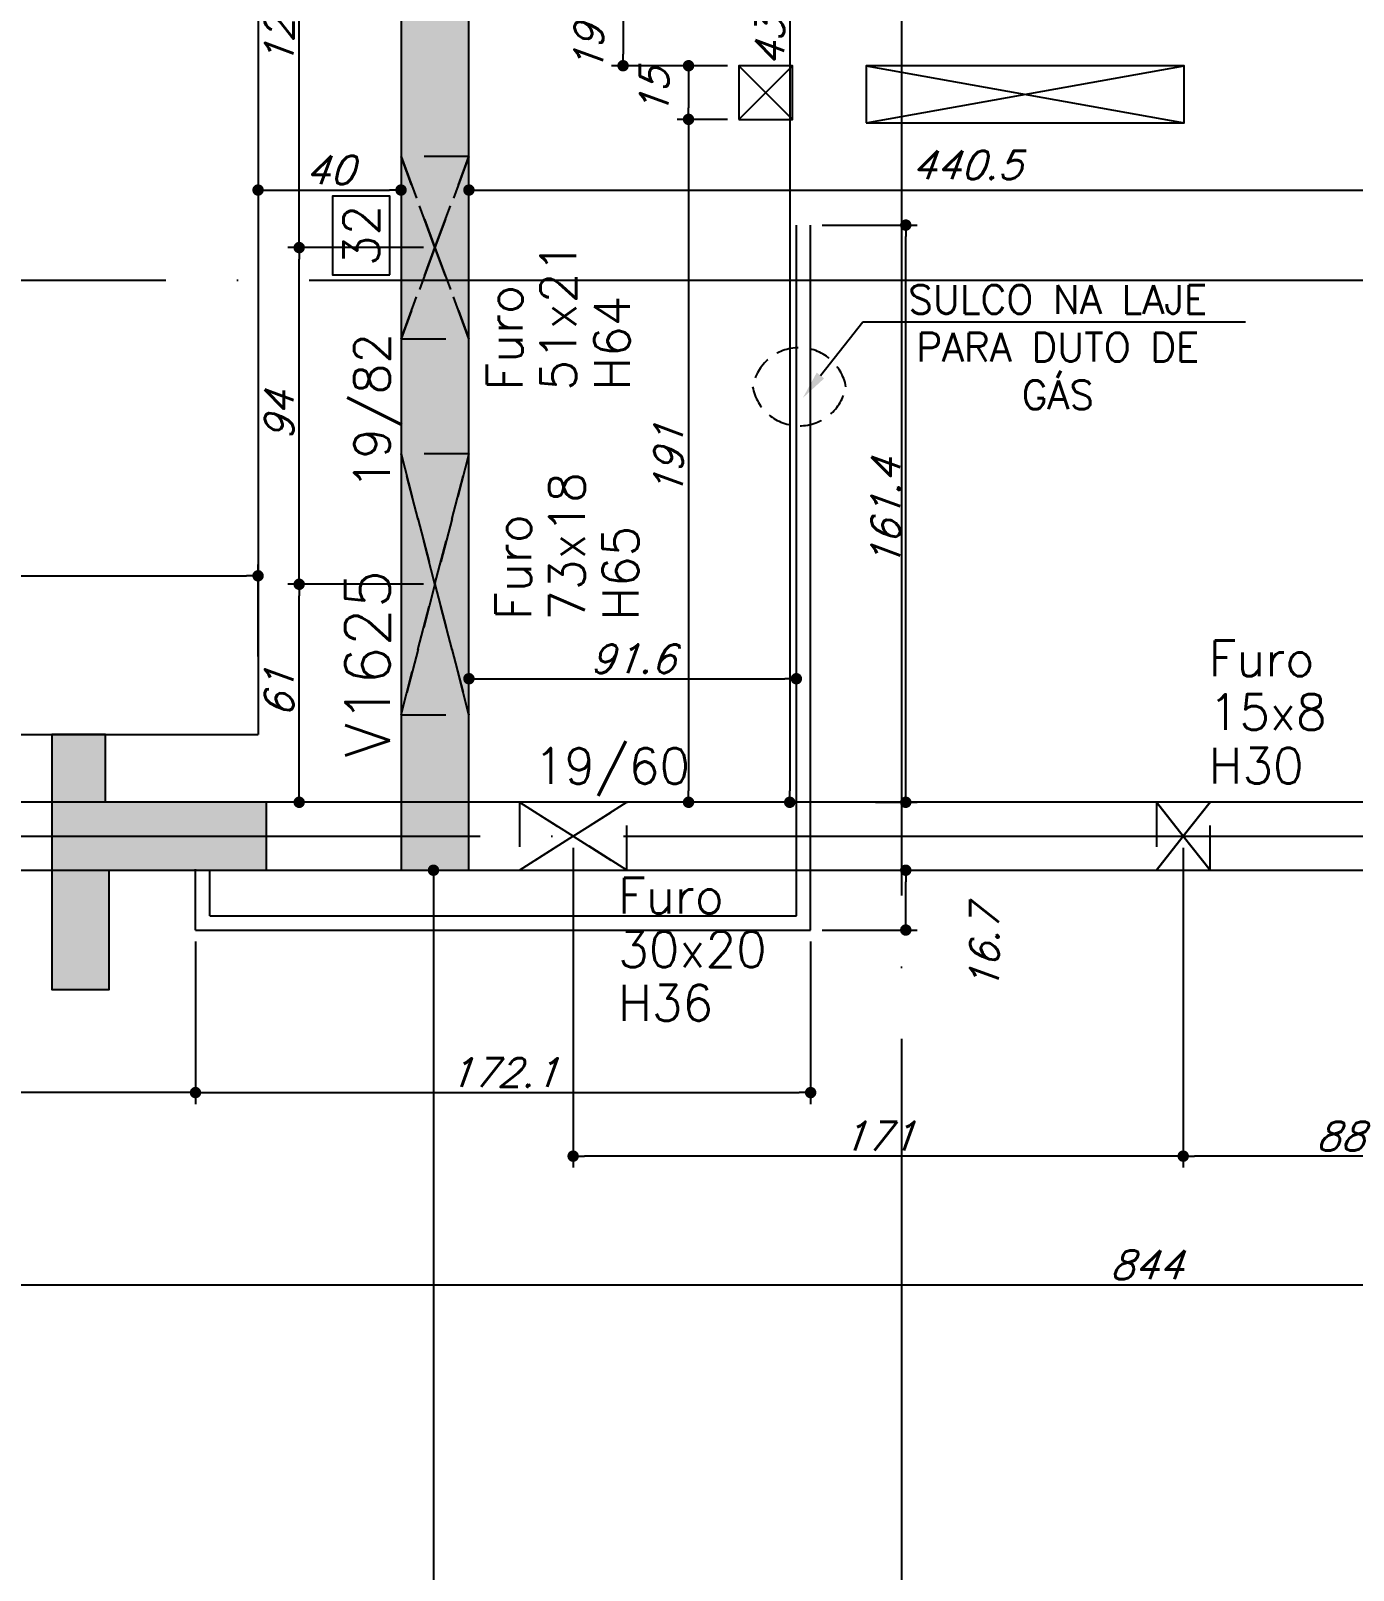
# Model space of a CAD drawing. Header units: millimetres. Extents: x -2368 to 4502, y -2283 to 2217.
# Drawn here: x -953.1 to -583.1, y -1.2 to 429.2 of the extents above; entities that cross this region are included whole.
import ezdxf
from ezdxf import colors
from ezdxf.entities.mleader import LeaderData, LeaderLine
from ezdxf.enums import TextEntityAlignment as Align
from ezdxf.math import Vec2, Vec3

# ---------------------------------------------------------------- set-up
doc = ezdxf.new("R2010")
doc.units = ezdxf.units.MM
doc.header["$LTSCALE"] = 50
for name, pattern in [('DASHED', [0.75, 0.5, -0.25]), ('EIXO', [6.8, 6, -0.4, 0, -0.4]), ('HIDDEN', [0.375, 0.25, -0.125])]:
    doc.linetypes.add(name, pattern=pattern)
for name, color, linetype in [('F-AUX-RED', 1, 'Continuous'), ('F-CORTE', 4, 'Continuous'), ('F-COTAS', 106, 'Continuous'), ('F-COTAS-FUROS', 50, 'Continuous'), ('F-COTAS-FUROS VIGA', 50, 'Continuous'), ('F-EIXO', 12, 'EIXO'), ('F-FURO-PAREDE', 2, 'HIDDEN'), ('F-FURO-PAREDE-TEXTOS', 2, 'Continuous'), ('F-LAJES', 3, 'Continuous'), ('F-SOLIDO-CORTE', 71, 'Continuous'), ('F-TEXTO', 6, 'Continuous'), ('F-TEXTO-YELLOW', 2, 'Continuous'), ('F-VIGAS', 3, 'Continuous'), ('F-VIGAS-DIM', 2, 'Continuous'), ('F-VIGAS-NOME', 4, 'Continuous'), ('F-VÃO', 1, 'Continuous')]:
    doc.layers.add(name, color=color, linetype=linetype)
doc.layers.add('F-DESNIVEL-2', color=7, linetype='Continuous', true_color=0xffd1e8)
doc.styles.add('CP-TEXT-INCL', font='romans.shx', dxfattribs={"oblique": 20})
doc.styles.add('MCP', font='romans.shx')
doc.styles.add('ROMANS', font='romans.shx')
doc.styles.get("Standard").update_dxf_attribs({"font": 'romans.shx'})
doc.dimstyles.new('CP-COTAS-50', dxfattribs={"dimscale": 0.64, "dimtxt": 12.5, "dimasz": 5, "dimexe": 5, "dimexo": 5, "dimgap": 2.5, "dimtad": 1, "dimdec": 1, "dimdsep": 46, "dimtxsty": 'CP-TEXT-INCL', "dimblk1": 'DOT', "dimblk2": 'DOT', "dimsah": 1, "dimcen": 9, "dimclrd": 256, "dimclre": 256, "dimclrt": 256, "dimadec": 0, "dimazin": 0, "dimtfac": 1, "dimtdec": 1, "dimtmove": 2, "dimatfit": 3, "dimldrblk": 'DOT', "dimfxl": 0, "dimtolj": 1, "dimarcsym": 0})

# ---------------------------------------------------------------- blocks, each defined once
blk = doc.blocks.new('*U5')
at = {"layer": 'F-VIGAS-DIM', "color": 1}
blk.add_lwpolyline([(0, 0), (22, 0), (22, 16), (0, 16)], close=True, dxfattribs=at)
at = {"layer": 'F-VIGAS-DIM', "style": 'MCP'}
blk.add_attdef('DIM', text='', height=10, dxfattribs=at).set_placement((11, 8), align=Align.MIDDLE_CENTER)
blk = doc.blocks.new('*U19')
at = {"layer": 'F-EIXO'}
blk.add_line((0, 0), (0, -2828.58), dxfattribs=at)
at = {"layer": 'F-TEXTO', "style": 'ROMANS'}
blk.add_attdef('EIXO', text='', height=17.5, rotation=360, dxfattribs=at).set_placement((0, 28.21), align=Align.MIDDLE_CENTER)
blk = doc.blocks.new('*U13')
at = {"layer": 'F-EIXO'}
blk.add_line((0, 0), (4945.5, 0), dxfattribs=at)
at = {"layer": 'F-TEXTO', "style": 'ROMANS'}
blk.add_attdef('EIXO', text='', height=17.5, dxfattribs=at).set_placement((-28.21, 0), align=Align.MIDDLE_CENTER)
blk = doc.blocks.new('*U12')
at = {"layer": 'F-EIXO'}
blk.add_line((0, 0), (4857.5, 0), dxfattribs=at)
at = {"layer": 'F-TEXTO', "style": 'ROMANS'}
blk.add_attdef('EIXO', text='', height=17.5, dxfattribs=at).set_placement((-28.21, 0), align=Align.MIDDLE_CENTER)
blk = doc.blocks.new('_DOT')
at = {"color": 0, "linetype": 'ByBlock'}
blk.add_line((-0.5, 0), (-1, 0), dxfattribs=at)
at = {"color": 0, "linetype": 'ByBlock', "const_width": 0.5}
blk.add_lwpolyline([(-0.25, 0, 1), (0.25, 0, 1)], format="xyb", close=True, dxfattribs=at)
blk = doc.blocks.new('*D33')
at = {"layer": 'DEFPOINTS', "color": 0, "transparency": 16777216}
for p in [(-1063, 78.55), (-219, 78.55), (-219, 78.55)]:
    blk.add_point(p, dxfattribs=at)
at = {"layer": 'F-COTAS', "lineweight": -2, "transparency": 16777216}
blk.add_line((-1059.8, 78.55), (-222.2, 78.55), dxfattribs=at)
at = {"layer": 'F-COTAS', "lineweight": -2, "transparency": 16777216, "xscale": 3.2, "yscale": 3.2, "zscale": 3.2, "rotation": 180}
blk.add_blockref('_DOT', (-1063, 78.55), dxfattribs=at)
at = {"layer": 'F-COTAS', "lineweight": -2, "transparency": 16777216, "xscale": 3.2, "yscale": 3.2, "zscale": 3.2}
blk.add_blockref('_DOT', (-219, 78.55), dxfattribs=at)
at = {"layer": 'F-COTAS', "transparency": 16777216, "insert": (-641, 84.15), "char_height": 8, "attachment_point": 5, "style": 'CP-TEXT-INCL'}
blk.add_mtext('\\A1;844', dxfattribs=at)
blk = doc.blocks.new('*D42')
at = {"layer": 'DEFPOINTS', "color": 0, "transparency": 16777216}
for p in [(-889.5, 384.7), (-849.5, 384.7), (-849.5, 384.7)]:
    blk.add_point(p, dxfattribs=at)
at = {"layer": 'F-COTAS', "lineweight": -2, "transparency": 16777216}
blk.add_line((-886.3, 384.7), (-852.7, 384.7), dxfattribs=at)
at = {"layer": 'F-COTAS', "lineweight": -2, "transparency": 16777216, "xscale": 3.2, "yscale": 3.2, "zscale": 3.2, "rotation": 180}
blk.add_blockref('_DOT', (-889.5, 384.7), dxfattribs=at)
at = {"layer": 'F-COTAS', "lineweight": -2, "transparency": 16777216, "xscale": 3.2, "yscale": 3.2, "zscale": 3.2}
blk.add_blockref('_DOT', (-849.5, 384.7), dxfattribs=at)
at = {"layer": 'F-COTAS', "transparency": 16777216, "insert": (-869.5, 390.3), "char_height": 8, "attachment_point": 5, "style": 'CP-TEXT-INCL'}
blk.add_mtext('\\A1;40', dxfattribs=at)
blk = doc.blocks.new('*D43')
at = {"layer": 'DEFPOINTS', "color": 0, "transparency": 16777216}
for p in [(-830.5, 384.7), (-390, 384.7), (-390, 384.7)]:
    blk.add_point(p, dxfattribs=at)
at = {"layer": 'F-COTAS', "lineweight": -2, "transparency": 16777216}
blk.add_line((-827.3, 384.7), (-393.2, 384.7), dxfattribs=at)
at = {"layer": 'F-COTAS', "lineweight": -2, "transparency": 16777216, "xscale": 3.2, "yscale": 3.2, "zscale": 3.2, "rotation": 180}
blk.add_blockref('_DOT', (-830.5, 384.7), dxfattribs=at)
at = {"layer": 'F-COTAS', "lineweight": -2, "transparency": 16777216, "xscale": 3.2, "yscale": 3.2, "zscale": 3.2}
blk.add_blockref('_DOT', (-390, 384.7), dxfattribs=at)
at = {"layer": 'F-COTAS', "transparency": 16777216, "insert": (-691.25, 391.7), "char_height": 8, "attachment_point": 5, "style": 'CP-TEXT-INCL'}
blk.add_mtext('\\A1;440.5', dxfattribs=at)
blk = doc.blocks.new('*D73')
at = {"layer": 'DEFPOINTS', "color": 0, "transparency": 16777216}
for p in [(-740.75, 645.5), (-740.75, 213.5), (-740.75, 213.5)]:
    blk.add_point(p, dxfattribs=at)
at = {"layer": 'F-COTAS', "lineweight": -2, "transparency": 16777216}
blk.add_line((-740.75, 642.3), (-740.75, 216.7), dxfattribs=at)
at = {"layer": 'F-COTAS', "lineweight": -2, "transparency": 16777216, "xscale": 3.2, "yscale": 3.2, "zscale": 3.2}
for p, rotation in [((-740.75, 645.5), 90), ((-740.75, 213.5), 270)]:
    blk.add_blockref('_DOT', p, dxfattribs=dict(at, rotation=rotation))
at = {"layer": 'F-COTAS', "transparency": 16777216, "insert": (-746.35, 429.5), "char_height": 8, "attachment_point": 5, "rotation": 90, "style": 'CP-TEXT-INCL'}
blk.add_mtext('\\A1;432', dxfattribs=at)
blk = doc.blocks.new('*D74')
at = {"layer": 'DEFPOINTS', "color": 0, "transparency": 16777216}
for p in [(-840.42, 194.5), (-840.42, -475), (-840.42, -475)]:
    blk.add_point(p, dxfattribs=at)
at = {"layer": 'F-COTAS', "lineweight": -2, "transparency": 16777216}
blk.add_line((-840.42, 191.3), (-840.42, -471.8), dxfattribs=at)
at = {"layer": 'F-COTAS', "lineweight": -2, "transparency": 16777216, "xscale": 3.2, "yscale": 3.2, "zscale": 3.2}
for p, rotation in [((-840.42, 194.5), 90), ((-840.42, -475), 270)]:
    blk.add_blockref('_DOT', p, dxfattribs=dict(at, rotation=rotation))
at = {"layer": 'F-COTAS', "transparency": 16777216, "insert": (-846.02, -140.25), "char_height": 8, "attachment_point": 5, "rotation": 90, "style": 'CP-TEXT-INCL'}
blk.add_mtext('\\A1;669.5', dxfattribs=at)
blk = doc.blocks.new('*D154')
at = {"layer": 'DEFPOINTS', "color": 0, "transparency": 16777216}
for p in [(-889.5, 276.83), (-889.5, 251.02), (-1242, 232.5)]:
    blk.add_point(p, dxfattribs=at)
at = {"layer": 'F-COTAS', "lineweight": -2, "transparency": 16777216}
for p, q in [((-1242, 235.7), (-1242, 280.03)), ((-889.5, 254.22), (-889.5, 280.03)), ((-1238.8, 276.83), (-892.7, 276.83))]:
    blk.add_line(p, q, dxfattribs=at)
at = {"layer": 'F-COTAS', "lineweight": -2, "transparency": 16777216, "xscale": 3.2, "yscale": 3.2, "zscale": 3.2, "rotation": 180}
blk.add_blockref('_DOT', (-1242, 276.83), dxfattribs=at)
at = {"layer": 'F-COTAS', "lineweight": -2, "transparency": 16777216, "xscale": 3.2, "yscale": 3.2, "zscale": 3.2}
blk.add_blockref('_DOT', (-889.5, 276.83), dxfattribs=at)
at = {"layer": 'F-COTAS', "transparency": 16777216, "insert": (-1065.75, 282.43), "char_height": 8, "attachment_point": 5, "style": 'CP-TEXT-INCL'}
blk.add_mtext('\\A1;352.5', dxfattribs=at)
blk = doc.blocks.new('*D264')
at = {"layer": 'DEFPOINTS', "color": 0, "transparency": 16777216}
for p in [(-907, 177.78), (-734.9, 177.78), (-734.9, 132.32)]:
    blk.add_point(p, dxfattribs=at)
at = {"layer": 'F-COTAS', "lineweight": -2, "transparency": 16777216}
for p, q in [((-907, 174.58), (-907, 129.12)), ((-734.9, 174.58), (-734.9, 129.12)), ((-903.8, 132.32), (-738.1, 132.32))]:
    blk.add_line(p, q, dxfattribs=at)
at = {"layer": 'F-COTAS', "lineweight": -2, "transparency": 16777216, "xscale": 3.2, "yscale": 3.2, "zscale": 3.2, "rotation": 180}
blk.add_blockref('_DOT', (-907, 132.32), dxfattribs=at)
at = {"layer": 'F-COTAS', "lineweight": -2, "transparency": 16777216, "xscale": 3.2, "yscale": 3.2, "zscale": 3.2}
blk.add_blockref('_DOT', (-734.9, 132.32), dxfattribs=at)
at = {"layer": 'F-COTAS', "transparency": 16777216, "insert": (-820.95, 137.92), "char_height": 8, "attachment_point": 5, "style": 'CP-TEXT-INCL'}
blk.add_mtext('\\A1;172.1', dxfattribs=at)
blk = doc.blocks.new('*D265')
at = {"layer": 'DEFPOINTS', "color": 0, "transparency": 16777216}
for p in [(-907, 177.78), (-1063, 147.15), (-1063, 132.32)]:
    blk.add_point(p, dxfattribs=at)
at = {"layer": 'F-COTAS', "lineweight": -2, "transparency": 16777216}
for p, q in [((-907, 174.58), (-907, 129.12)), ((-1063, 143.95), (-1063, 129.12)), ((-910.2, 132.32), (-1059.8, 132.32))]:
    blk.add_line(p, q, dxfattribs=at)
at = {"layer": 'F-COTAS', "lineweight": -2, "transparency": 16777216, "xscale": 3.2, "yscale": 3.2, "zscale": 3.2, "rotation": 180}
blk.add_blockref('_DOT', (-1063, 132.32), dxfattribs=at)
at = {"layer": 'F-COTAS', "lineweight": -2, "transparency": 16777216, "xscale": 3.2, "yscale": 3.2, "zscale": 3.2}
blk.add_blockref('_DOT', (-907, 132.32), dxfattribs=at)
at = {"layer": 'F-COTAS', "transparency": 16777216, "insert": (-985, 137.92), "char_height": 8, "attachment_point": 5, "style": 'CP-TEXT-INCL'}
blk.add_mtext('\\A1;156', dxfattribs=at)
blk = doc.blocks.new('*D266')
at = {"layer": 'DEFPOINTS', "color": 0, "transparency": 16777216}
for p in [(-719.04, 194.5), (-708.29, 194.5), (-734.9, 177.78)]:
    blk.add_point(p, dxfattribs=at)
at = {"layer": 'F-COTAS', "lineweight": -2, "transparency": 16777216}
for p, q in [((-715.84, 194.5), (-705.09, 194.5)), ((-708.29, 180.98), (-708.29, 191.3)), ((-731.7, 177.78), (-705.09, 177.78))]:
    blk.add_line(p, q, dxfattribs=at)
at = {"layer": 'F-COTAS', "lineweight": -2, "transparency": 16777216, "xscale": 3.2, "yscale": 3.2, "zscale": 3.2}
for p, rotation in [((-708.29, 194.5), 90), ((-708.29, 177.78), 270)]:
    blk.add_blockref('_DOT', p, dxfattribs=dict(at, rotation=rotation))
at = {"layer": 'F-COTAS', "transparency": 16777216, "insert": (-686.29, 172.45), "char_height": 8, "attachment_point": 5, "rotation": 90, "style": 'CP-TEXT-INCL'}
blk.add_mtext('\\A1;16.7', dxfattribs=at)
blk = doc.blocks.new('*D267')
at = {"layer": 'DEFPOINTS', "color": 0, "transparency": 16777216}
for p in [(-734.9, 374.9), (-708.29, 374.9), (-719.97, 213.5)]:
    blk.add_point(p, dxfattribs=at)
at = {"layer": 'F-COTAS', "lineweight": -2, "transparency": 16777216}
for p, q in [((-731.7, 374.9), (-705.09, 374.9)), ((-708.29, 216.7), (-708.29, 371.7)), ((-716.77, 213.5), (-705.09, 213.5))]:
    blk.add_line(p, q, dxfattribs=at)
at = {"layer": 'F-COTAS', "lineweight": -2, "transparency": 16777216, "xscale": 3.2, "yscale": 3.2, "zscale": 3.2}
for p, rotation in [((-708.29, 374.9), 90), ((-708.29, 213.5), 270)]:
    blk.add_blockref('_DOT', p, dxfattribs=dict(at, rotation=rotation))
at = {"layer": 'F-COTAS', "transparency": 16777216, "insert": (-713.89, 294.2), "char_height": 8, "attachment_point": 5, "rotation": 90, "style": 'CP-TEXT-INCL'}
blk.add_mtext('\\A1;161.4', dxfattribs=at)
blk = doc.blocks.new('*D268')
at = {"layer": 'DEFPOINTS', "color": 0, "transparency": 16777216}
for p in [(-830.5, 245.51), (-738.9, 248.05), (-738.9, 245.51)]:
    blk.add_point(p, dxfattribs=at)
at = {"layer": 'F-COTAS', "lineweight": -2, "transparency": 16777216}
for p, q in [((-830.5, 248.71), (-830.5, 251.25)), ((-738.9, 248.71), (-738.9, 251.25)), ((-827.3, 248.05), (-742.1, 248.05))]:
    blk.add_line(p, q, dxfattribs=at)
at = {"layer": 'F-COTAS', "lineweight": -2, "transparency": 16777216, "xscale": 3.2, "yscale": 3.2, "zscale": 3.2, "rotation": 180}
blk.add_blockref('_DOT', (-830.5, 248.05), dxfattribs=at)
at = {"layer": 'F-COTAS', "lineweight": -2, "transparency": 16777216, "xscale": 3.2, "yscale": 3.2, "zscale": 3.2}
blk.add_blockref('_DOT', (-738.9, 248.05), dxfattribs=at)
at = {"layer": 'F-COTAS', "transparency": 16777216, "insert": (-784.7, 253.65), "char_height": 8, "attachment_point": 5, "style": 'CP-TEXT-INCL'}
blk.add_mtext('\\A1;91.6', dxfattribs=at)
blk = doc.blocks.new('*U343')
at = {"layer": 'F-VÃO'}
for p, q in [((0, 0), (15, 15)), ((0, 15), (15, 0))]:
    blk.add_line(p, q, dxfattribs=at)
at = {"layer": 'F-VÃO', "color": 3}
blk.add_lwpolyline([(0, 0), (15, 0), (15, 15), (0, 15)], close=True, dxfattribs=at)
blk = doc.blocks.new('*U303')
at = {"layer": 'F-VÃO'}
for p, q in [((0, 0), (89, 16)), ((0, 16), (89, 0))]:
    blk.add_line(p, q, dxfattribs=at)
at = {"layer": 'F-VÃO', "color": 3}
blk.add_lwpolyline([(0, 0), (89, 0), (89, 16), (0, 16)], close=True, dxfattribs=at)
blk = doc.blocks.new('*D365')
at = {"layer": 'DEFPOINTS', "color": 0, "transparency": 16777216}
for p in [(-755, 439), (-787.38, 419.46), (-755, 419.46)]:
    blk.add_point(p, dxfattribs=at)
at = {"layer": 'F-COTAS-FUROS', "lineweight": -2, "transparency": 16777216}
for p, q in [((-758.2, 439), (-790.58, 439)), ((-787.38, 435.8), (-787.38, 422.66)), ((-758.2, 419.46), (-790.58, 419.46))]:
    blk.add_line(p, q, dxfattribs=at)
at = {"layer": 'F-COTAS-FUROS', "lineweight": -2, "transparency": 16777216, "xscale": 3.2, "yscale": 3.2, "zscale": 3.2}
for p, rotation in [((-787.38, 439), 90), ((-787.38, 419.46), 270)]:
    blk.add_blockref('_DOT', p, dxfattribs=dict(at, rotation=rotation))
at = {"layer": 'F-COTAS-FUROS', "transparency": 16777216, "insert": (-796.98, 429.23), "char_height": 8, "attachment_point": 5, "rotation": 90, "style": 'CP-TEXT-INCL'}
blk.add_mtext('\\A1;19.5', dxfattribs=at)
blk = doc.blocks.new('*D366')
at = {"layer": 'DEFPOINTS', "color": 0, "transparency": 16777216}
for p in [(-755, 419.46), (-769.06, 404.46), (-755, 404.46)]:
    blk.add_point(p, dxfattribs=at)
at = {"layer": 'F-COTAS-FUROS', "lineweight": -2, "transparency": 16777216}
for p, q in [((-758.2, 419.46), (-772.26, 419.46)), ((-769.06, 416.26), (-769.06, 407.66)), ((-758.2, 404.46), (-772.26, 404.46))]:
    blk.add_line(p, q, dxfattribs=at)
at = {"layer": 'F-COTAS-FUROS', "lineweight": -2, "transparency": 16777216, "xscale": 3.2, "yscale": 3.2, "zscale": 3.2}
for p, rotation in [((-769.06, 419.46), 90), ((-769.06, 404.46), 270)]:
    blk.add_blockref('_DOT', p, dxfattribs=dict(at, rotation=rotation))
at = {"layer": 'F-COTAS-FUROS', "transparency": 16777216, "insert": (-778.66, 411.96), "char_height": 8, "attachment_point": 5, "rotation": 90, "style": 'CP-TEXT-INCL'}
blk.add_mtext('\\A1;15', dxfattribs=at)
blk = doc.blocks.new('*D367')
at = {"layer": 'DEFPOINTS', "color": 0, "transparency": 16777216}
for p in [(-755, 404.46), (-769.06, 213.5), (-755, 213.5)]:
    blk.add_point(p, dxfattribs=at)
at = {"layer": 'F-COTAS-FUROS', "lineweight": -2, "transparency": 16777216}
for p, q in [((-758.2, 404.46), (-772.26, 404.46)), ((-769.06, 401.26), (-769.06, 216.7)), ((-758.2, 213.5), (-772.26, 213.5))]:
    blk.add_line(p, q, dxfattribs=at)
at = {"layer": 'F-COTAS-FUROS', "lineweight": -2, "transparency": 16777216, "xscale": 3.2, "yscale": 3.2, "zscale": 3.2}
for p, rotation in [((-769.06, 404.46), 90), ((-769.06, 213.5), 270)]:
    blk.add_blockref('_DOT', p, dxfattribs=dict(at, rotation=rotation))
at = {"layer": 'F-COTAS-FUROS', "transparency": 16777216, "insert": (-774.66, 308.98), "char_height": 8, "attachment_point": 5, "rotation": 90, "style": 'CP-TEXT-INCL'}
blk.add_mtext('\\A1;191', dxfattribs=at)
blk = doc.blocks.new('*D514')
at = {"layer": 'DEFPOINTS', "color": 0, "linetype": 'Continuous', "transparency": 16777216}
for p in [(-630.67, 204), (-542.83, 204), (-630.67, 114.55)]:
    blk.add_point(p, dxfattribs=at)
at = {"layer": 'F-COTAS-FUROS VIGA', "linetype": 'Continuous', "lineweight": -2, "transparency": 16777216}
for p, q in [((-630.67, 200.8), (-630.67, 111.35)), ((-542.83, 200.8), (-542.83, 111.35)), ((-546.03, 114.55), (-627.47, 114.55))]:
    blk.add_line(p, q, dxfattribs=at)
at = {"layer": 'F-COTAS-FUROS VIGA', "linetype": 'Continuous', "lineweight": -2, "transparency": 16777216, "xscale": 3.2, "yscale": 3.2, "zscale": 3.2, "rotation": 180}
blk.add_blockref('_DOT', (-630.67, 114.55), dxfattribs=at)
at = {"layer": 'F-COTAS-FUROS VIGA', "linetype": 'Continuous', "lineweight": -2, "transparency": 16777216, "xscale": 3.2, "yscale": 3.2, "zscale": 3.2}
blk.add_blockref('_DOT', (-542.83, 114.55), dxfattribs=at)
at = {"layer": 'F-COTAS-FUROS VIGA', "linetype": 'Continuous', "transparency": 16777216, "insert": (-586.75, 120.15), "char_height": 8, "attachment_point": 5, "style": 'CP-TEXT-INCL'}
blk.add_mtext('\\A1;88', dxfattribs=at)
blk = doc.blocks.new('*D515')
at = {"layer": 'DEFPOINTS', "color": 0, "linetype": 'Continuous', "transparency": 16777216}
for p in [(-801.35, 204), (-630.67, 204), (-801.35, 114.55)]:
    blk.add_point(p, dxfattribs=at)
at = {"layer": 'F-COTAS-FUROS VIGA', "linetype": 'Continuous', "lineweight": -2, "transparency": 16777216}
for p, q in [((-801.35, 200.8), (-801.35, 111.35)), ((-630.67, 200.8), (-630.67, 111.35)), ((-633.87, 114.55), (-798.15, 114.55))]:
    blk.add_line(p, q, dxfattribs=at)
at = {"layer": 'F-COTAS-FUROS VIGA', "linetype": 'Continuous', "lineweight": -2, "transparency": 16777216, "xscale": 3.2, "yscale": 3.2, "zscale": 3.2, "rotation": 180}
blk.add_blockref('_DOT', (-801.35, 114.55), dxfattribs=at)
at = {"layer": 'F-COTAS-FUROS VIGA', "linetype": 'Continuous', "lineweight": -2, "transparency": 16777216, "xscale": 3.2, "yscale": 3.2, "zscale": 3.2}
blk.add_blockref('_DOT', (-630.67, 114.55), dxfattribs=at)
at = {"layer": 'F-COTAS-FUROS VIGA', "linetype": 'Continuous', "transparency": 16777216, "insert": (-716.01, 120.15), "char_height": 8, "attachment_point": 5, "style": 'CP-TEXT-INCL'}
blk.add_mtext('\\A1;171', dxfattribs=at)
blk = doc.blocks.new('*D478')
at = {"layer": 'DEFPOINTS', "color": 0, "linetype": 'Continuous', "transparency": 16777216}
for p in [(-877.99, 274.46), (-840, 274.46), (-867.54, 213.5)]:
    blk.add_point(p, dxfattribs=at)
at = {"layer": 'F-COTAS-FUROS VIGA', "linetype": 'Continuous', "lineweight": -2, "transparency": 16777216}
for p, q in [((-843.2, 274.46), (-881.19, 274.46)), ((-877.99, 216.7), (-877.99, 271.26)), ((-870.74, 213.5), (-881.19, 213.5))]:
    blk.add_line(p, q, dxfattribs=at)
at = {"layer": 'F-COTAS-FUROS VIGA', "linetype": 'Continuous', "lineweight": -2, "transparency": 16777216, "xscale": 3.2, "yscale": 3.2, "zscale": 3.2}
for p, rotation in [((-877.99, 274.46), 90), ((-877.99, 213.5), 270)]:
    blk.add_blockref('_DOT', p, dxfattribs=dict(at, rotation=rotation))
at = {"layer": 'F-COTAS-FUROS VIGA', "linetype": 'Continuous', "transparency": 16777216, "insert": (-883.59, 243.98), "char_height": 8, "attachment_point": 5, "rotation": 90, "style": 'CP-TEXT-INCL'}
blk.add_mtext('\\A1;61', dxfattribs=at)
blk = doc.blocks.new('*D479')
at = {"layer": 'DEFPOINTS', "color": 0, "linetype": 'Continuous', "transparency": 16777216}
for p in [(-877.99, 368.6), (-840, 368.6), (-840, 274.46)]:
    blk.add_point(p, dxfattribs=at)
at = {"layer": 'F-COTAS-FUROS VIGA', "linetype": 'Continuous', "lineweight": -2, "transparency": 16777216}
for p, q in [((-843.2, 368.6), (-881.19, 368.6)), ((-877.99, 277.66), (-877.99, 365.4)), ((-843.2, 274.46), (-881.19, 274.46))]:
    blk.add_line(p, q, dxfattribs=at)
at = {"layer": 'F-COTAS-FUROS VIGA', "linetype": 'Continuous', "lineweight": -2, "transparency": 16777216, "xscale": 3.2, "yscale": 3.2, "zscale": 3.2}
for p, rotation in [((-877.99, 368.6), 90), ((-877.99, 274.46), 270)]:
    blk.add_blockref('_DOT', p, dxfattribs=dict(at, rotation=rotation))
at = {"layer": 'F-COTAS-FUROS VIGA', "linetype": 'Continuous', "transparency": 16777216, "insert": (-883.59, 321.53), "char_height": 8, "attachment_point": 5, "rotation": 90, "style": 'CP-TEXT-INCL'}
blk.add_mtext('\\A1;94', dxfattribs=at)
blk = doc.blocks.new('*D480')
at = {"layer": 'DEFPOINTS', "color": 0, "linetype": 'Continuous', "transparency": 16777216}
for p in [(-877.99, 490.24), (-840, 490.24), (-840, 368.6)]:
    blk.add_point(p, dxfattribs=at)
at = {"layer": 'F-COTAS-FUROS VIGA', "linetype": 'Continuous', "lineweight": -2, "transparency": 16777216}
for p, q in [((-843.2, 490.24), (-881.19, 490.24)), ((-877.99, 371.8), (-877.99, 487.04)), ((-843.2, 368.6), (-881.19, 368.6))]:
    blk.add_line(p, q, dxfattribs=at)
at = {"layer": 'F-COTAS-FUROS VIGA', "linetype": 'Continuous', "lineweight": -2, "transparency": 16777216, "xscale": 3.2, "yscale": 3.2, "zscale": 3.2}
for p, rotation in [((-877.99, 490.24), 90), ((-877.99, 368.6), 270)]:
    blk.add_blockref('_DOT', p, dxfattribs=dict(at, rotation=rotation))
at = {"layer": 'F-COTAS-FUROS VIGA', "linetype": 'Continuous', "transparency": 16777216, "insert": (-883.59, 429.42), "char_height": 8, "attachment_point": 5, "rotation": 90, "style": 'CP-TEXT-INCL'}
blk.add_mtext('\\A1;122', dxfattribs=at)

msp = doc.modelspace()

# ---------------------------------------------------------------- hatches: boundary and pattern name
at = {"layer": 'F-COTAS'}
h = msp.add_hatch(dxfattribs=at)
h.set_pattern_fill('ANSI32', color=256)
h.paths.add_polyline_path([(-845.482, 300.048), (-845.482, 351.952), (-868.339, 351.952), (-868.339, 300.048)], flags=9)
h = msp.add_hatch(dxfattribs=at)
h.set_pattern_fill('ANSI32', color=256)
h.paths.add_polyline_path([(-849.5, 223.47), (-849.5, 285.673), (-868.25, 285.673), (-868.25, 223.47)], flags=9)
h = msp.add_hatch(dxfattribs=at)
h.set_pattern_fill('ANSI32', color=256)
h.paths.add_polyline_path([(-813.298, 211.534), (-761.394, 211.534), (-761.394, 234.391), (-813.298, 234.391)], flags=9)
at = {"layer": 'F-SOLIDO-CORTE', "linetype": 'Continuous'}
msp.add_hatch(color=256, dxfattribs=at).paths.add_polyline_path([(-887.171, 194.5), (-887.171, 213.5), (-932.171, 213.5), (-932.171, 232.5), (-947.171, 232.5), (-947.171, 194.5), (-947.171, 161.15), (-931.171, 161.15), (-931.171, 194.5)], flags=16)

# ---------------------------------------------------------------- linework, layer by layer
at = {"layer": 'F-AUX-RED', "linetype": 'DASHED', "ltscale": 0.25}
for centre, start, end in [((-738.086, 327.331), 10.22776, 169.77224), ((-738.086, 332.044), 190.22776, 349.77224)]:
    msp.add_arc(centre, 13.273, start, end, dxfattribs=at)
at = {"layer": 'F-CORTE', "linetype": 'Continuous'}
for p, q in [((-932.171, 232.5), (-947.171, 232.5)), ((-947.171, 232.5), (-947.171, 194.5)), ((-932.171, 213.5), (-932.171, 232.5)), ((-887.171, 213.5), (-932.171, 213.5)), ((-887.171, 194.5), (-887.171, 213.5)), ((-947.171, 194.5), (-947.171, 161.15)), ((-931.171, 161.15), (-931.171, 194.5)), ((-931.171, 194.5), (-887.171, 194.5))]:
    msp.add_line(p, q, dxfattribs=at)
at = {"layer": 'F-DESNIVEL-2', "linetype": 'Continuous'}
for points in [[(-830.5, 213.5), (-830.5, 645.4), (-849.5, 645.4)], [(-830.5, 213.5), (-849.5, 645.4), (-849.5, 213.5)], [(-830.5, 213.5), (-849.5, 213.5), (-830.5, 213.5)]]:
    msp.add_solid(points, dxfattribs=at)
at = {"layer": 'F-DESNIVEL-2'}
msp.add_solid([(-849.5, 194.5), (-849.5, 213.5), (-830.5, 194.5), (-830.5, 213.5)], dxfattribs=at)
at = {"layer": 'F-FURO-PAREDE'}
for points in [[(-840, 368.596), (-830.5, 343.096), (-830.5, 394.096), (-840, 368.596), (-830.5, 394.096), (-849.5, 394.096), (-840, 368.596), (-849.5, 394.096), (-849.5, 343.096), (-840, 368.596), (-849.5, 343.096), (-830.5, 343.096), (-840, 368.596)], [(-840, 274.463), (-830.5, 237.963), (-830.5, 310.963), (-840, 274.463), (-830.5, 310.963), (-849.5, 310.963), (-840, 274.463), (-849.5, 310.963), (-849.5, 237.963), (-840, 274.463), (-849.5, 237.963), (-830.5, 237.963), (-840, 274.463)], [(-801.348, 204), (-816.348, 194.5), (-786.348, 194.5), (-801.348, 204), (-786.348, 194.5), (-786.348, 213.5), (-801.348, 204), (-786.348, 213.5), (-816.348, 213.5), (-801.348, 204), (-816.348, 213.5), (-816.348, 194.5), (-801.348, 204)], [(-630.666, 204), (-638.166, 194.5), (-623.166, 194.5), (-630.666, 204), (-623.166, 194.5), (-623.166, 213.5), (-630.666, 204), (-623.166, 213.5), (-638.166, 213.5), (-630.666, 204), (-638.166, 213.5), (-638.166, 194.5), (-630.666, 204)]]:
    msp.add_lwpolyline(points, dxfattribs=at)
at = {"layer": 'F-LAJES', "linetype": 'Continuous'}
for p in [(-889.5, 645.5), (-1242, 232.5)]:
    msp.add_line(p, (-889.5, 232.5), dxfattribs=at)
at = {"layer": 'F-LAJES'}
for p, q in [((-738.904, 181.776), (-738.904, 374.9)), ((-734.904, 177.776), (-734.904, 374.9)), ((-907, 177.776), (-907, 194.757)), ((-903, 181.776), (-903, 194.5)), ((-903, 181.776), (-738.904, 181.776)), ((-907, 177.776), (-734.904, 177.776))]:
    msp.add_line(p, q, dxfattribs=at)
at = {"layer": 'F-SOLIDO-CORTE'}
msp.add_lwpolyline([(-887.171, 194.5), (-887.171, 213.5), (-932.171, 213.5), (-932.171, 232.5), (-947.171, 232.5), (-947.171, 194.5), (-947.171, 161.15), (-931.171, 161.15), (-931.171, 194.5), (-887.171, 194.5)], dxfattribs=at)
at = {"layer": 'F-VIGAS'}
for points in [[(-849.5, 645.5), (-849.5, 194.5)], [(-830.5, 194.5), (-830.5, 645.5)], [(-849.5, 213.5), (-1018, 213.5)], [(-830.5, 213.5), (-849.5, 213.5)], [(-515.5, 213.5), (-830.5, 213.5)], [(-1018, 194.5), (-840, 194.5)], [(-840, 194.5), (-515.5, 194.5)]]:
    msp.add_lwpolyline(points, dxfattribs=at)

# ---------------------------------------------------------------- block references
at = {"layer": 'F-EIXO', "linetype": 'Continuous'}
for name, p in [('*U19', (-709.5, 1847.82)), ('*U13', (-1895.471, 359.5)), ('*U12', (-1807.517, 204))]:
    msp.add_blockref(name, p, dxfattribs=at)
at = {"layer": 'F-VIGAS-DIM', "linetype": 'Continuous', "rotation": 90}
msp.add_blockref('*U5', (-852.625, 361), dxfattribs=at).add_auto_attribs({'DIM': '32'})
at = {"layer": 'F-VÃO'}
for name, p in [('*U343', (-755, 404.46)), ('*U303', (-719.391, 403.46))]:
    msp.add_blockref(name, p, dxfattribs=at)

# ---------------------------------------------------------------- texts
at = {"layer": 'F-FURO-PAREDE-TEXTOS', "linetype": 'Continuous', "style": 'MCP'}
for s, p in [('51x21', (-800.5, 328.596)), ('Furo', (-815.5, 328.596)), ('H64', (-785.5, 328.596)), ('73x18', (-798.099, 264.256)), ('Furo', (-813.099, 264.5)), ('H65', (-783.099, 264.256))]:
    msp.add_text(s, height=10, rotation=90, dxfattribs=at).set_placement(p)
for s, p in [('Furo', (-623.535, 248.731)), ('15x8', (-623.535, 233.731)), ('H30', (-623.535, 218.731)), ('Furo', (-788.748, 182.409)), ('30x20', (-788.748, 167.409)), ('H36', (-788.748, 152.409))]:
    msp.add_text(s, height=10, dxfattribs=at).set_placement(p)
at = {"layer": 'F-TEXTO-YELLOW', "insert": (-665.749, 358.126), "char_height": 8, "attachment_point": 2, "style": 'ROMANS'}
msp.add_mtext_dynamic_manual_height_columns('SULCO NA LAJE PARA DUTO DE GÁS', width=106.82411, gutter_width=12.5, heights=[0], dxfattribs=at)
at = {"layer": 'F-VIGAS-DIM', "linetype": 'Continuous', "style": 'MCP'}
msp.add_text('19/82', height=10, rotation=90, dxfattribs=at).set_placement((-852.625, 301))
msp.add_text('19/60', height=10, dxfattribs=at).set_placement((-812.346, 218.677))
at = {"layer": 'F-VIGAS-NOME', "linetype": 'Continuous', "style": 'MCP'}
msp.add_text('V1625', height=12.5, rotation=90, dxfattribs=at).set_placement((-852.625, 226))

# ---------------------------------------------------------------- dimensions: what is measured, and where the dimension line sits
at = {"layer": 'F-COTAS'}
for base, p1, p2, angle, picture, middle in [((-740.749, 213.5), (-740.749, 645.5), (-740.749, 213.5), 90, '*D73', (-746.349, 429.5)), ((-840.422, -475), (-840.422, 194.5), (-840.422, -475), 90, '*D74', (-846.022, -140.25)), ((-219, 78.549), (-1063, 78.549), (-219, 78.549), 180, '*D33', (-641, 84.149))]:
    dim = msp.add_linear_dim(base=base, p1=p1, p2=p2, angle=angle, dimstyle='CP-COTAS-50', dxfattribs=at)
    dim.commit()
    dim.dimension.update_dxf_attribs({"geometry": picture, "text_midpoint": middle})
dim = msp.add_linear_dim(base=(-390, 384.7), p1=(-830.5, 384.7), p2=(-390, 384.7), angle=180, dimstyle='CP-COTAS-50', dxfattribs=at)
dim.commit()
dim.dimension.update_dxf_attribs({"geometry": '*D43', "text_midpoint": (-691.25, 391.7), "dimtype": 160})
dim = msp.add_aligned_dim(p1=(-889.5, 384.7), p2=(-849.5, 384.7), distance=0, dimstyle='CP-COTAS-50', dxfattribs=at)
dim.commit()
dim.dimension.update_dxf_attribs({"geometry": '*D42', "text_midpoint": (-869.5, 390.3)})
dim = msp.add_linear_dim(base=(-708.286, 374.9), p1=(-719.965, 213.5), p2=(-734.904, 374.9), angle=90, dimstyle='CP-COTAS-50', override={"dimfxl": 7.5}, dxfattribs=at)
dim.commit()
dim.dimension.update_dxf_attribs({"geometry": '*D267', "text_midpoint": (-713.886, 294.2)})
dim = msp.add_linear_dim(base=(-889.5, 276.834), p1=(-1242, 232.5), p2=(-889.5, 251.025), dimstyle='CP-COTAS-50', dxfattribs=at)
dim.commit()
dim.dimension.update_dxf_attribs({"geometry": '*D154', "text_midpoint": (-1065.75, 282.434)})
for base, p1, p2, picture, middle in [((-738.904, 248.052), (-830.5, 245.514), (-738.904, 245.514), '*D268', (-784.702, 253.652)), ((-1063, 132.321), (-907, 177.776), (-1063, 147.151), '*D265', (-985, 137.921)), ((-734.904, 132.321), (-907, 177.776), (-734.904, 177.776), '*D264', (-820.952, 137.921))]:
    dim = msp.add_linear_dim(base=base, p1=p1, p2=p2, dimstyle='CP-COTAS-50', override={"dimfxl": 7.5}, dxfattribs=at)
    dim.commit()
    dim.dimension.update_dxf_attribs({"geometry": picture, "text_midpoint": middle})
dim = msp.add_linear_dim(base=(-708.286, 194.5), p1=(-734.904, 177.776), p2=(-719.04, 194.5), angle=90, dimstyle='CP-COTAS-50', override={"dimfxl": 7.5}, dxfattribs=at)
dim.commit()
dim.dimension.update_dxf_attribs({"geometry": '*D266', "text_midpoint": (-686.286, 172.452), "dimtype": 160})
at = {"layer": 'F-COTAS-FUROS'}
for base, p1, p2, picture, middle in [((-787.383, 419.46), (-755, 439), (-755, 419.46), '*D365', (-796.983, 429.23)), ((-769.055, 404.46), (-755, 419.46), (-755, 404.46), '*D366', (-778.655, 411.96)), ((-769.055, 213.5), (-755, 404.46), (-755, 213.5), '*D367', (-774.655, 308.98))]:
    dim = msp.add_linear_dim(base=base, p1=p1, p2=p2, angle=90, dimstyle='CP-COTAS-50', override={"dimfxl": 7.5}, dxfattribs=at)
    dim.commit()
    dim.dimension.update_dxf_attribs({"geometry": picture, "text_midpoint": middle})
at = {"layer": 'F-COTAS-FUROS VIGA', "linetype": 'Continuous'}
for base, p1, p2, picture, middle in [((-877.99, 490.238), (-840, 368.596), (-840, 490.238), '*D480', (-883.59, 429.417)), ((-877.99, 368.596), (-840, 274.463), (-840, 368.596), '*D479', (-883.59, 321.529)), ((-877.99, 274.463), (-867.545, 213.5), (-840, 274.463), '*D478', (-883.59, 243.981))]:
    dim = msp.add_linear_dim(base=base, p1=p1, p2=p2, angle=90, dimstyle='CP-COTAS-50', override={"dimdec": 0, "dimfxl": 7.5}, dxfattribs=at)
    dim.commit()
    dim.dimension.update_dxf_attribs({"geometry": picture, "text_midpoint": middle})
for base, p1, p2, picture, middle in [((-801.348, 114.553), (-630.666, 204), (-801.348, 204), '*D515', (-716.007, 120.153)), ((-630.666, 114.553), (-542.835, 204), (-630.666, 204), '*D514', (-586.75, 120.153))]:
    dim = msp.add_linear_dim(base=base, p1=p1, p2=p2, dimstyle='CP-COTAS-50', override={"dimdec": 0, "dimfxl": 7.5}, dxfattribs=at)
    dim.commit()
    dim.dimension.update_dxf_attribs({"geometry": picture, "text_midpoint": middle})

# ---------------------------------------------------------------- leaders
at = {"layer": 'F-AUX-RED'}
ml = msp.add_multileader_mtext('Standard', dxfattribs=at)
ml.set_content('', color=256)
ml.set_leader_properties()
ml.build(insert=Vec2(0, 0))
ml.multileader.update_dxf_attribs({"arrow_head_size": 8})
ctx = ml.context
ctx.base_point, ctx.char_height, ctx.arrow_head_size, ctx.landing_gap_size, ctx.plane_origin = Vec3(-613.219, 347.872), 8, 8, 4, Vec3(-656.104, 326.547)
notes = []
notes.append((ctx, [(0, (1, 1, 0), (-720.337, 347.872), (1, 0), 107.118, [(0, [(-737.104, 326.547)], 0, [])])]))
ctx.mtext.insert, ctx.mtext.flow_direction = Vec3(-609.219, 351.872), 5
for ctx, leaders in notes:
    for number, flags, end, landing, length, lines in leaders:
        leader = LeaderData()
        leader.index, (leader.has_last_leader_line, leader.has_dogleg_vector, leader.attachment_direction) = number, flags
        leader.last_leader_point, leader.dogleg_vector, leader.dogleg_length = Vec3(end), Vec3(landing), length
        for number, points, colour, breaks in lines:
            line = LeaderLine()
            line.index, line.vertices, line.color, line.breaks = number, Vec3.list(points), colors.encode_raw_color(colour), breaks
            leader.lines.append(line)
        ctx.leaders.append(leader)

doc.saveas('drawing.dxf')
